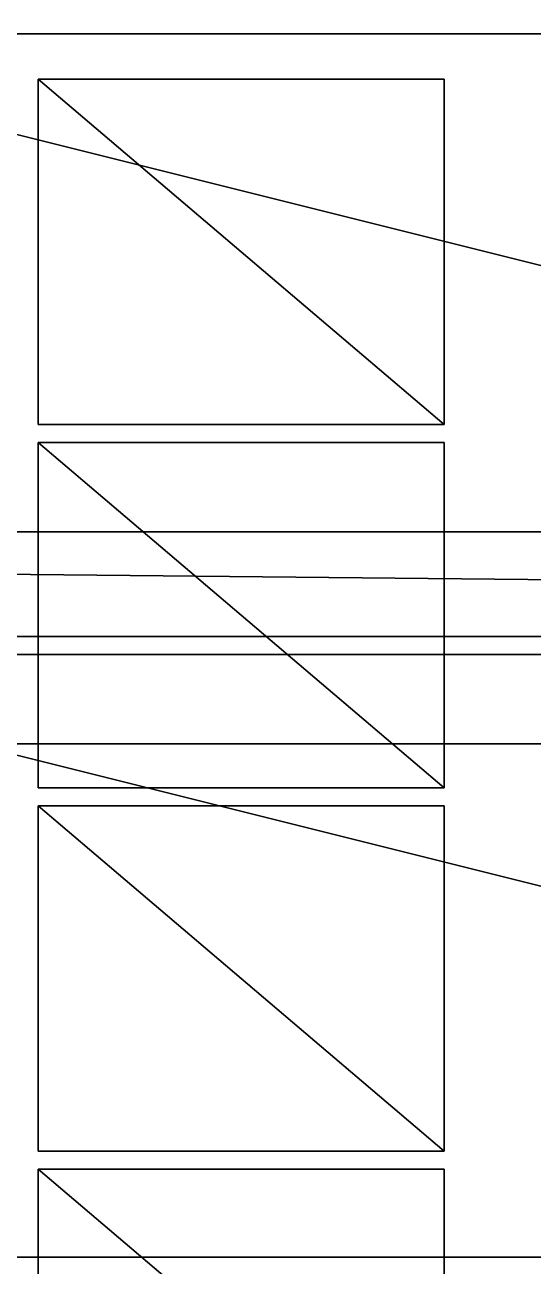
# Model space of a CAD drawing. Header units: millimetres. Extents: x -3100 to 14040, y -1280 to 1295.
# Drawn here: x 3037 to 3373, y -815 to 5 of the extents above; entities that cross this region are included whole.
import ezdxf

# ---------------------------------------------------------------- set-up
doc = ezdxf.new("R2010")
doc.units = ezdxf.units.MM

msp = doc.modelspace()

# ---------------------------------------------------------------- linework, layer by layer
at = {"layer": 'CAD_75LAB'}
for points in [[(14040, -1280, 1160), (-40, -1280, 1160), (-40, 1280, 1160)], [(14040, 1280, 1160), (14040, -1280, 1160), (-40, 1280, 1160)], [(14040, -1280, 1250), (-40, 1280, 1250), (-40, -1280, 1250)], [(14040, 1280, 1250), (-40, 1280, 1250), (14040, -1280, 1250)], [(4357, -1, 1253), (2766, -1, 1253), (2766, -1, 1367)], [(4357, -1, 1367), (4357, -1, 1253), (2766, -1, 1367)], [(4357, -399, 1253), (2766, -399, 1253), (2766, -1, 1253)], [(4357, -1, 1253), (4357, -399, 1253), (2766, -1, 1253)], [(4357, -399, 1367), (2766, -1, 1367), (2766, -399, 1367)], [(4357, -1, 1367), (2766, -1, 1367), (4357, -399, 1367)], [(4357, -1, 1373), (2766, -1, 1373), (2766, -1, 1487)], [(4357, -1, 1487), (4357, -1, 1373), (2766, -1, 1487)], [(4357, -399, 1373), (2766, -399, 1373), (2766, -1, 1373)], [(4357, -1, 1373), (4357, -399, 1373), (2766, -1, 1373)], [(4357, -399, 1487), (2766, -1, 1487), (2766, -399, 1487)], [(4357, -1, 1487), (2766, -1, 1487), (4357, -399, 1487)], [(4357, -1, 1493), (2766, -1, 1493), (2766, -1, 1607)], [(4357, -1, 1607), (4357, -1, 1493), (2766, -1, 1607)], [(4357, -399, 1493), (2766, -399, 1493), (2766, -1, 1493)], [(4357, -1, 1493), (4357, -399, 1493), (2766, -1, 1493)], [(4357, -399, 1607), (2766, -1, 1607), (2766, -399, 1607)], [(4357, -1, 1607), (2766, -1, 1607), (4357, -399, 1607)], [(4357, -1, 1613), (2766, -1, 1613), (2766, -1, 1727)], [(4357, -1, 1727), (4357, -1, 1613), (2766, -1, 1727)], [(4357, -399, 1613), (2766, -399, 1613), (2766, -1, 1613)], [(4357, -1, 1613), (4357, -399, 1613), (2766, -1, 1613)], [(4357, -399, 1727), (2766, -1, 1727), (2766, -399, 1727)], [(4357, -1, 1727), (2766, -1, 1727), (4357, -399, 1727)], [(4357, -1, 1733), (2766, -1, 1733), (2766, -1, 1847)], [(4357, -1, 1847), (4357, -1, 1733), (2766, -1, 1847)], [(4357, -399, 1733), (2766, -399, 1733), (2766, -1, 1733)], [(4357, -1, 1733), (4357, -399, 1733), (2766, -1, 1733)], [(4357, -399, 1847), (2766, -1, 1847), (2766, -399, 1847)], [(4357, -1, 1847), (2766, -1, 1847), (4357, -399, 1847)], [(4357, -1, 1853), (2766, -1, 1853), (2766, -1, 1967)], [(4357, -1, 1967), (4357, -1, 1853), (2766, -1, 1967)], [(4357, -399, 1853), (2766, -399, 1853), (2766, -1, 1853)], [(4357, -1, 1853), (4357, -399, 1853), (2766, -1, 1853)], [(4357, -399, 1967), (2766, -1, 1967), (2766, -399, 1967)], [(4357, -1, 1967), (2766, -1, 1967), (4357, -399, 1967)], [(3046, -259, 2152), (3046, -31, 1973), (3046, -259, 1973)], [(3046, -259, 2152), (3046, -31, 2152), (3046, -31, 1973)], [(3314, -31, 2152), (3314, -31, 1973), (3046, -31, 1973)], [(3314, -31, 2152), (3046, -31, 1973), (3046, -31, 2152)], [(3314, -259, 1973), (3046, -259, 1973), (3046, -31, 1973)], [(3314, -31, 1973), (3314, -259, 1973), (3046, -31, 1973)], [(3314, -259, 2152), (3046, -31, 2152), (3046, -259, 2152)], [(3314, -31, 2152), (3046, -31, 2152), (3314, -259, 2152)], [(3046, -259, 2337), (3046, -31, 2158), (3046, -259, 2158)], [(3046, -259, 2337), (3046, -31, 2337), (3046, -31, 2158)], [(3314, -31, 2337), (3314, -31, 2158), (3046, -31, 2158)], [(3314, -31, 2337), (3046, -31, 2158), (3046, -31, 2337)], [(3314, -259, 2158), (3046, -259, 2158), (3046, -31, 2158)], [(3314, -31, 2158), (3314, -259, 2158), (3046, -31, 2158)], [(3314, -259, 2337), (3046, -31, 2337), (3046, -259, 2337)], [(3314, -31, 2337), (3046, -31, 2337), (3314, -259, 2337)], [(3046, -259, 2522), (3046, -31, 2343), (3046, -259, 2343)], [(3046, -259, 2522), (3046, -31, 2522), (3046, -31, 2343)], [(3314, -31, 2522), (3314, -31, 2343), (3046, -31, 2343)], [(3314, -31, 2522), (3046, -31, 2343), (3046, -31, 2522)], [(3314, -259, 2343), (3046, -259, 2343), (3046, -31, 2343)], [(3314, -31, 2343), (3314, -259, 2343), (3046, -31, 2343)], [(3314, -259, 2522), (3046, -31, 2522), (3046, -259, 2522)], [(3314, -31, 2522), (3046, -31, 2522), (3314, -259, 2522)], [(3046, -259, 2707), (3046, -31, 2528), (3046, -259, 2528)], [(3046, -259, 2707), (3046, -31, 2707), (3046, -31, 2528)], [(3314, -31, 2707), (3314, -31, 2528), (3046, -31, 2528)], [(3314, -31, 2707), (3046, -31, 2528), (3046, -31, 2707)], [(3314, -259, 2528), (3046, -259, 2528), (3046, -31, 2528)], [(3314, -31, 2528), (3314, -259, 2528), (3046, -31, 2528)], [(3314, -259, 2707), (3046, -31, 2707), (3046, -259, 2707)], [(3314, -31, 2707), (3046, -31, 2707), (3314, -259, 2707)], [(3046, -259, 2892), (3046, -31, 2713), (3046, -259, 2713)], [(3046, -259, 2892), (3046, -31, 2892), (3046, -31, 2713)], [(3314, -31, 2892), (3314, -31, 2713), (3046, -31, 2713)], [(3314, -31, 2892), (3046, -31, 2713), (3046, -31, 2892)], [(3314, -259, 2713), (3046, -259, 2713), (3046, -31, 2713)], [(3314, -31, 2713), (3314, -259, 2713), (3046, -31, 2713)], [(3314, -259, 2892), (3046, -31, 2892), (3046, -259, 2892)], [(3314, -31, 2892), (3046, -31, 2892), (3314, -259, 2892)], [(3314, -259, 2152), (3314, -259, 1973), (3314, -31, 1973)], [(3314, -259, 2152), (3314, -31, 1973), (3314, -31, 2152)], [(3314, -259, 2337), (3314, -259, 2158), (3314, -31, 2158)], [(3314, -259, 2337), (3314, -31, 2158), (3314, -31, 2337)], [(3314, -259, 2522), (3314, -259, 2343), (3314, -31, 2343)], [(3314, -259, 2522), (3314, -31, 2343), (3314, -31, 2522)], [(3314, -259, 2707), (3314, -259, 2528), (3314, -31, 2528)], [(3314, -259, 2707), (3314, -31, 2528), (3314, -31, 2707)], [(3314, -259, 2892), (3314, -259, 2713), (3314, -31, 2713)], [(3314, -259, 2892), (3314, -31, 2713), (3314, -31, 2892)], [(3314, -259, 2152), (3046, -259, 1973), (3314, -259, 1973)], [(3314, -259, 2152), (3046, -259, 2152), (3046, -259, 1973)], [(3314, -259, 2337), (3046, -259, 2158), (3314, -259, 2158)], [(3314, -259, 2337), (3046, -259, 2337), (3046, -259, 2158)], [(3314, -259, 2522), (3046, -259, 2343), (3314, -259, 2343)], [(3314, -259, 2522), (3046, -259, 2522), (3046, -259, 2343)], [(3314, -259, 2707), (3046, -259, 2528), (3314, -259, 2528)], [(3314, -259, 2707), (3046, -259, 2707), (3046, -259, 2528)], [(3314, -259, 2892), (3046, -259, 2713), (3314, -259, 2713)], [(3314, -259, 2892), (3046, -259, 2892), (3046, -259, 2713)], [(3046, -499, 2152), (3046, -271, 1973), (3046, -499, 1973)], [(3046, -499, 2152), (3046, -271, 2152), (3046, -271, 1973)], [(3314, -271, 2152), (3314, -271, 1973), (3046, -271, 1973)], [(3314, -271, 2152), (3046, -271, 1973), (3046, -271, 2152)], [(3314, -499, 1973), (3046, -499, 1973), (3046, -271, 1973)], [(3314, -271, 1973), (3314, -499, 1973), (3046, -271, 1973)], [(3314, -499, 2152), (3046, -271, 2152), (3046, -499, 2152)], [(3314, -271, 2152), (3046, -271, 2152), (3314, -499, 2152)], [(3046, -499, 2337), (3046, -271, 2158), (3046, -499, 2158)], [(3046, -499, 2337), (3046, -271, 2337), (3046, -271, 2158)], [(3314, -271, 2337), (3314, -271, 2158), (3046, -271, 2158)], [(3314, -271, 2337), (3046, -271, 2158), (3046, -271, 2337)], [(3314, -499, 2158), (3046, -499, 2158), (3046, -271, 2158)], [(3314, -271, 2158), (3314, -499, 2158), (3046, -271, 2158)], [(3314, -499, 2337), (3046, -271, 2337), (3046, -499, 2337)], [(3314, -271, 2337), (3046, -271, 2337), (3314, -499, 2337)], [(3046, -499, 2522), (3046, -271, 2343), (3046, -499, 2343)], [(3046, -499, 2522), (3046, -271, 2522), (3046, -271, 2343)], [(3314, -271, 2522), (3314, -271, 2343), (3046, -271, 2343)], [(3314, -271, 2522), (3046, -271, 2343), (3046, -271, 2522)], [(3314, -499, 2343), (3046, -499, 2343), (3046, -271, 2343)], [(3314, -271, 2343), (3314, -499, 2343), (3046, -271, 2343)], [(3314, -499, 2522), (3046, -271, 2522), (3046, -499, 2522)], [(3314, -271, 2522), (3046, -271, 2522), (3314, -499, 2522)], [(3046, -499, 2707), (3046, -271, 2528), (3046, -499, 2528)], [(3046, -499, 2707), (3046, -271, 2707), (3046, -271, 2528)], [(3314, -271, 2707), (3314, -271, 2528), (3046, -271, 2528)], [(3314, -271, 2707), (3046, -271, 2528), (3046, -271, 2707)], [(3314, -499, 2528), (3046, -499, 2528), (3046, -271, 2528)], [(3314, -271, 2528), (3314, -499, 2528), (3046, -271, 2528)], [(3314, -499, 2707), (3046, -271, 2707), (3046, -499, 2707)], [(3314, -271, 2707), (3046, -271, 2707), (3314, -499, 2707)], [(3046, -499, 2892), (3046, -271, 2713), (3046, -499, 2713)], [(3046, -499, 2892), (3046, -271, 2892), (3046, -271, 2713)], [(3314, -271, 2892), (3314, -271, 2713), (3046, -271, 2713)], [(3314, -271, 2892), (3046, -271, 2713), (3046, -271, 2892)], [(3314, -499, 2713), (3046, -499, 2713), (3046, -271, 2713)], [(3314, -271, 2713), (3314, -499, 2713), (3046, -271, 2713)], [(3314, -499, 2892), (3046, -271, 2892), (3046, -499, 2892)], [(3314, -271, 2892), (3046, -271, 2892), (3314, -499, 2892)], [(3314, -499, 2152), (3314, -499, 1973), (3314, -271, 1973)], [(3314, -499, 2152), (3314, -271, 1973), (3314, -271, 2152)], [(3314, -499, 2337), (3314, -499, 2158), (3314, -271, 2158)], [(3314, -499, 2337), (3314, -271, 2158), (3314, -271, 2337)], [(3314, -499, 2522), (3314, -499, 2343), (3314, -271, 2343)], [(3314, -499, 2522), (3314, -271, 2343), (3314, -271, 2522)], [(3314, -499, 2707), (3314, -499, 2528), (3314, -271, 2528)], [(3314, -499, 2707), (3314, -271, 2528), (3314, -271, 2707)], [(3314, -499, 2892), (3314, -499, 2713), (3314, -271, 2713)], [(3314, -499, 2892), (3314, -271, 2713), (3314, -271, 2892)], [(13960, -330, 1160), (13960, -330, 910), (300, -330, 910)], [(13960, -330, 1160), (300, -330, 910), (300, -330, 1160)], [(13960, -470, 910), (300, -470, 910), (300, -330, 910)], [(13960, -330, 910), (13960, -470, 910), (300, -330, 910)], [(13960, -470, 1160), (300, -330, 1160), (300, -470, 1160)], [(13960, -330, 1160), (300, -330, 1160), (13960, -470, 1160)], [(4357, -399, 1253), (2766, -399, 1367), (2766, -399, 1253)], [(4357, -399, 1367), (2766, -399, 1367), (4357, -399, 1253)], [(4357, -399, 1373), (2766, -399, 1487), (2766, -399, 1373)], [(4357, -399, 1487), (2766, -399, 1487), (4357, -399, 1373)], [(4357, -399, 1493), (2766, -399, 1607), (2766, -399, 1493)], [(4357, -399, 1607), (2766, -399, 1607), (4357, -399, 1493)], [(4357, -399, 1613), (2766, -399, 1727), (2766, -399, 1613)], [(4357, -399, 1727), (2766, -399, 1727), (4357, -399, 1613)], [(4357, -399, 1733), (2766, -399, 1847), (2766, -399, 1733)], [(4357, -399, 1847), (2766, -399, 1847), (4357, -399, 1733)], [(4357, -399, 1853), (2766, -399, 1967), (2766, -399, 1853)], [(4357, -399, 1967), (2766, -399, 1967), (4357, -399, 1853)], [(4357, -411, 1253), (2766, -411, 1253), (2766, -411, 1367)], [(4357, -411, 1367), (4357, -411, 1253), (2766, -411, 1367)], [(4357, -809, 1253), (2766, -809, 1253), (2766, -411, 1253)], [(4357, -411, 1253), (4357, -809, 1253), (2766, -411, 1253)], [(4357, -809, 1367), (2766, -411, 1367), (2766, -809, 1367)], [(4357, -411, 1367), (2766, -411, 1367), (4357, -809, 1367)], [(4357, -411, 1373), (2766, -411, 1373), (2766, -411, 1487)], [(4357, -411, 1487), (4357, -411, 1373), (2766, -411, 1487)], [(4357, -809, 1373), (2766, -809, 1373), (2766, -411, 1373)], [(4357, -411, 1373), (4357, -809, 1373), (2766, -411, 1373)], [(4357, -809, 1487), (2766, -411, 1487), (2766, -809, 1487)], [(4357, -411, 1487), (2766, -411, 1487), (4357, -809, 1487)], [(4357, -411, 1493), (2766, -411, 1493), (2766, -411, 1607)], [(4357, -411, 1607), (4357, -411, 1493), (2766, -411, 1607)], [(4357, -809, 1493), (2766, -809, 1493), (2766, -411, 1493)], [(4357, -411, 1493), (4357, -809, 1493), (2766, -411, 1493)], [(4357, -809, 1607), (2766, -411, 1607), (2766, -809, 1607)], [(4357, -411, 1607), (2766, -411, 1607), (4357, -809, 1607)], [(4357, -411, 1613), (2766, -411, 1613), (2766, -411, 1727)], [(4357, -411, 1727), (4357, -411, 1613), (2766, -411, 1727)], [(4357, -809, 1613), (2766, -809, 1613), (2766, -411, 1613)], [(4357, -411, 1613), (4357, -809, 1613), (2766, -411, 1613)], [(4357, -809, 1727), (2766, -411, 1727), (2766, -809, 1727)], [(4357, -411, 1727), (2766, -411, 1727), (4357, -809, 1727)], [(4357, -411, 1733), (2766, -411, 1733), (2766, -411, 1847)], [(4357, -411, 1847), (4357, -411, 1733), (2766, -411, 1847)], [(4357, -809, 1733), (2766, -809, 1733), (2766, -411, 1733)], [(4357, -411, 1733), (4357, -809, 1733), (2766, -411, 1733)], [(4357, -809, 1847), (2766, -411, 1847), (2766, -809, 1847)], [(4357, -411, 1847), (2766, -411, 1847), (4357, -809, 1847)], [(4357, -411, 1853), (2766, -411, 1853), (2766, -411, 1967)], [(4357, -411, 1967), (4357, -411, 1853), (2766, -411, 1967)], [(4357, -809, 1853), (2766, -809, 1853), (2766, -411, 1853)], [(4357, -411, 1853), (4357, -809, 1853), (2766, -411, 1853)], [(4357, -809, 1967), (2766, -411, 1967), (2766, -809, 1967)], [(4357, -411, 1967), (2766, -411, 1967), (4357, -809, 1967)], [(13960, -470, 1160), (300, -470, 910), (13960, -470, 910)], [(13960, -470, 1160), (300, -470, 1160), (300, -470, 910)], [(3314, -499, 2152), (3046, -499, 1973), (3314, -499, 1973)], [(3314, -499, 2152), (3046, -499, 2152), (3046, -499, 1973)], [(3314, -499, 2337), (3046, -499, 2158), (3314, -499, 2158)], [(3314, -499, 2337), (3046, -499, 2337), (3046, -499, 2158)], [(3314, -499, 2522), (3046, -499, 2343), (3314, -499, 2343)], [(3314, -499, 2522), (3046, -499, 2522), (3046, -499, 2343)], [(3314, -499, 2707), (3046, -499, 2528), (3314, -499, 2528)], [(3314, -499, 2707), (3046, -499, 2707), (3046, -499, 2528)], [(3314, -499, 2892), (3046, -499, 2713), (3314, -499, 2713)], [(3314, -499, 2892), (3046, -499, 2892), (3046, -499, 2713)], [(3046, -739, 2152), (3046, -511, 1973), (3046, -739, 1973)], [(3046, -739, 2152), (3046, -511, 2152), (3046, -511, 1973)], [(3314, -511, 2152), (3314, -511, 1973), (3046, -511, 1973)], [(3314, -511, 2152), (3046, -511, 1973), (3046, -511, 2152)], [(3314, -739, 1973), (3046, -739, 1973), (3046, -511, 1973)], [(3314, -511, 1973), (3314, -739, 1973), (3046, -511, 1973)], [(3314, -739, 2152), (3046, -511, 2152), (3046, -739, 2152)], [(3314, -511, 2152), (3046, -511, 2152), (3314, -739, 2152)], [(3046, -739, 2337), (3046, -511, 2158), (3046, -739, 2158)], [(3046, -739, 2337), (3046, -511, 2337), (3046, -511, 2158)], [(3314, -511, 2337), (3314, -511, 2158), (3046, -511, 2158)], [(3314, -511, 2337), (3046, -511, 2158), (3046, -511, 2337)], [(3314, -739, 2158), (3046, -739, 2158), (3046, -511, 2158)], [(3314, -511, 2158), (3314, -739, 2158), (3046, -511, 2158)], [(3314, -739, 2337), (3046, -511, 2337), (3046, -739, 2337)], [(3314, -511, 2337), (3046, -511, 2337), (3314, -739, 2337)], [(3046, -739, 2522), (3046, -511, 2343), (3046, -739, 2343)], [(3046, -739, 2522), (3046, -511, 2522), (3046, -511, 2343)], [(3314, -511, 2522), (3314, -511, 2343), (3046, -511, 2343)], [(3314, -511, 2522), (3046, -511, 2343), (3046, -511, 2522)], [(3314, -739, 2343), (3046, -739, 2343), (3046, -511, 2343)], [(3314, -511, 2343), (3314, -739, 2343), (3046, -511, 2343)], [(3314, -739, 2522), (3046, -511, 2522), (3046, -739, 2522)], [(3314, -511, 2522), (3046, -511, 2522), (3314, -739, 2522)], [(3046, -739, 2707), (3046, -511, 2528), (3046, -739, 2528)], [(3046, -739, 2707), (3046, -511, 2707), (3046, -511, 2528)], [(3314, -511, 2707), (3314, -511, 2528), (3046, -511, 2528)], [(3314, -511, 2707), (3046, -511, 2528), (3046, -511, 2707)], [(3314, -739, 2528), (3046, -739, 2528), (3046, -511, 2528)], [(3314, -511, 2528), (3314, -739, 2528), (3046, -511, 2528)], [(3314, -739, 2707), (3046, -511, 2707), (3046, -739, 2707)], [(3314, -511, 2707), (3046, -511, 2707), (3314, -739, 2707)], [(3046, -739, 2892), (3046, -511, 2713), (3046, -739, 2713)], [(3046, -739, 2892), (3046, -511, 2892), (3046, -511, 2713)], [(3314, -511, 2892), (3314, -511, 2713), (3046, -511, 2713)], [(3314, -511, 2892), (3046, -511, 2713), (3046, -511, 2892)], [(3314, -739, 2713), (3046, -739, 2713), (3046, -511, 2713)], [(3314, -511, 2713), (3314, -739, 2713), (3046, -511, 2713)], [(3314, -739, 2892), (3046, -511, 2892), (3046, -739, 2892)], [(3314, -511, 2892), (3046, -511, 2892), (3314, -739, 2892)], [(3046, -739, 3077), (3046, -511, 2898), (3046, -739, 2898)], [(3046, -739, 3077), (3046, -511, 3077), (3046, -511, 2898)], [(3314, -511, 3077), (3314, -511, 2898), (3046, -511, 2898)], [(3314, -511, 3077), (3046, -511, 2898), (3046, -511, 3077)], [(3314, -739, 2898), (3046, -739, 2898), (3046, -511, 2898)], [(3314, -511, 2898), (3314, -739, 2898), (3046, -511, 2898)], [(3314, -739, 3077), (3046, -511, 3077), (3046, -739, 3077)], [(3314, -511, 3077), (3046, -511, 3077), (3314, -739, 3077)], [(3314, -739, 2152), (3314, -739, 1973), (3314, -511, 1973)], [(3314, -739, 2152), (3314, -511, 1973), (3314, -511, 2152)], [(3314, -739, 2337), (3314, -739, 2158), (3314, -511, 2158)], [(3314, -739, 2337), (3314, -511, 2158), (3314, -511, 2337)], [(3314, -739, 2522), (3314, -739, 2343), (3314, -511, 2343)], [(3314, -739, 2522), (3314, -511, 2343), (3314, -511, 2522)], [(3314, -739, 2707), (3314, -739, 2528), (3314, -511, 2528)], [(3314, -739, 2707), (3314, -511, 2528), (3314, -511, 2707)], [(3314, -739, 2892), (3314, -739, 2713), (3314, -511, 2713)], [(3314, -739, 2892), (3314, -511, 2713), (3314, -511, 2892)], [(3314, -739, 3077), (3314, -739, 2898), (3314, -511, 2898)], [(3314, -739, 3077), (3314, -511, 2898), (3314, -511, 3077)], [(3314, -739, 2152), (3046, -739, 1973), (3314, -739, 1973)], [(3314, -739, 2152), (3046, -739, 2152), (3046, -739, 1973)], [(3314, -739, 2337), (3046, -739, 2158), (3314, -739, 2158)], [(3314, -739, 2337), (3046, -739, 2337), (3046, -739, 2158)], [(3314, -739, 2522), (3046, -739, 2343), (3314, -739, 2343)], [(3314, -739, 2522), (3046, -739, 2522), (3046, -739, 2343)], [(3314, -739, 2707), (3046, -739, 2528), (3314, -739, 2528)], [(3314, -739, 2707), (3046, -739, 2707), (3046, -739, 2528)], [(3314, -739, 2892), (3046, -739, 2713), (3314, -739, 2713)], [(3314, -739, 2892), (3046, -739, 2892), (3046, -739, 2713)], [(3314, -739, 3077), (3046, -739, 2898), (3314, -739, 2898)], [(3314, -739, 3077), (3046, -739, 3077), (3046, -739, 2898)], [(3046, -979, 2152), (3046, -751, 1973), (3046, -979, 1973)], [(3046, -979, 2152), (3046, -751, 2152), (3046, -751, 1973)], [(3314, -751, 2152), (3314, -751, 1973), (3046, -751, 1973)], [(3314, -751, 2152), (3046, -751, 1973), (3046, -751, 2152)], [(3314, -979, 1973), (3046, -979, 1973), (3046, -751, 1973)], [(3314, -751, 1973), (3314, -979, 1973), (3046, -751, 1973)], [(3314, -979, 2152), (3046, -751, 2152), (3046, -979, 2152)], [(3314, -751, 2152), (3046, -751, 2152), (3314, -979, 2152)], [(3046, -979, 2337), (3046, -751, 2158), (3046, -979, 2158)], [(3046, -979, 2337), (3046, -751, 2337), (3046, -751, 2158)], [(3314, -751, 2337), (3314, -751, 2158), (3046, -751, 2158)], [(3314, -751, 2337), (3046, -751, 2158), (3046, -751, 2337)], [(3314, -979, 2158), (3046, -979, 2158), (3046, -751, 2158)], [(3314, -751, 2158), (3314, -979, 2158), (3046, -751, 2158)], [(3314, -979, 2337), (3046, -751, 2337), (3046, -979, 2337)], [(3314, -751, 2337), (3046, -751, 2337), (3314, -979, 2337)], [(3046, -979, 2522), (3046, -751, 2343), (3046, -979, 2343)], [(3046, -979, 2522), (3046, -751, 2522), (3046, -751, 2343)], [(3314, -751, 2522), (3314, -751, 2343), (3046, -751, 2343)], [(3314, -751, 2522), (3046, -751, 2343), (3046, -751, 2522)], [(3314, -979, 2343), (3046, -979, 2343), (3046, -751, 2343)], [(3314, -751, 2343), (3314, -979, 2343), (3046, -751, 2343)], [(3314, -979, 2522), (3046, -751, 2522), (3046, -979, 2522)], [(3314, -751, 2522), (3046, -751, 2522), (3314, -979, 2522)], [(3046, -979, 2707), (3046, -751, 2528), (3046, -979, 2528)], [(3046, -979, 2707), (3046, -751, 2707), (3046, -751, 2528)], [(3314, -751, 2707), (3314, -751, 2528), (3046, -751, 2528)], [(3314, -751, 2707), (3046, -751, 2528), (3046, -751, 2707)], [(3314, -979, 2528), (3046, -979, 2528), (3046, -751, 2528)], [(3314, -751, 2528), (3314, -979, 2528), (3046, -751, 2528)], [(3314, -979, 2707), (3046, -751, 2707), (3046, -979, 2707)], [(3314, -751, 2707), (3046, -751, 2707), (3314, -979, 2707)], [(3046, -979, 2892), (3046, -751, 2713), (3046, -979, 2713)], [(3046, -979, 2892), (3046, -751, 2892), (3046, -751, 2713)], [(3314, -751, 2892), (3314, -751, 2713), (3046, -751, 2713)], [(3314, -751, 2892), (3046, -751, 2713), (3046, -751, 2892)], [(3314, -979, 2713), (3046, -979, 2713), (3046, -751, 2713)], [(3314, -751, 2713), (3314, -979, 2713), (3046, -751, 2713)], [(3314, -979, 2892), (3046, -751, 2892), (3046, -979, 2892)], [(3314, -751, 2892), (3046, -751, 2892), (3314, -979, 2892)], [(3046, -979, 3077), (3046, -751, 2898), (3046, -979, 2898)], [(3046, -979, 3077), (3046, -751, 3077), (3046, -751, 2898)], [(3314, -751, 3077), (3314, -751, 2898), (3046, -751, 2898)], [(3314, -751, 3077), (3046, -751, 2898), (3046, -751, 3077)], [(3314, -979, 2898), (3046, -979, 2898), (3046, -751, 2898)], [(3314, -751, 2898), (3314, -979, 2898), (3046, -751, 2898)], [(3314, -979, 3077), (3046, -751, 3077), (3046, -979, 3077)], [(3314, -751, 3077), (3046, -751, 3077), (3314, -979, 3077)], [(3314, -979, 2152), (3314, -979, 1973), (3314, -751, 1973)], [(3314, -979, 2152), (3314, -751, 1973), (3314, -751, 2152)], [(3314, -979, 2337), (3314, -979, 2158), (3314, -751, 2158)], [(3314, -979, 2337), (3314, -751, 2158), (3314, -751, 2337)], [(3314, -979, 2522), (3314, -979, 2343), (3314, -751, 2343)], [(3314, -979, 2522), (3314, -751, 2343), (3314, -751, 2522)], [(3314, -979, 2707), (3314, -979, 2528), (3314, -751, 2528)], [(3314, -979, 2707), (3314, -751, 2528), (3314, -751, 2707)], [(3314, -979, 2892), (3314, -979, 2713), (3314, -751, 2713)], [(3314, -979, 2892), (3314, -751, 2713), (3314, -751, 2892)], [(3314, -979, 3077), (3314, -979, 2898), (3314, -751, 2898)], [(3314, -979, 3077), (3314, -751, 2898), (3314, -751, 3077)], [(4357, -809, 1253), (2766, -809, 1367), (2766, -809, 1253)], [(4357, -809, 1367), (2766, -809, 1367), (4357, -809, 1253)], [(4357, -809, 1373), (2766, -809, 1487), (2766, -809, 1373)], [(4357, -809, 1487), (2766, -809, 1487), (4357, -809, 1373)], [(4357, -809, 1493), (2766, -809, 1607), (2766, -809, 1493)], [(4357, -809, 1607), (2766, -809, 1607), (4357, -809, 1493)], [(4357, -809, 1613), (2766, -809, 1727), (2766, -809, 1613)], [(4357, -809, 1727), (2766, -809, 1727), (4357, -809, 1613)], [(4357, -809, 1733), (2766, -809, 1847), (2766, -809, 1733)], [(4357, -809, 1847), (2766, -809, 1847), (4357, -809, 1733)], [(4357, -809, 1853), (2766, -809, 1967), (2766, -809, 1853)], [(4357, -809, 1967), (2766, -809, 1967), (4357, -809, 1853)]]:
    msp.add_3dface(points, dxfattribs=at)

doc.saveas('drawing.dxf')
